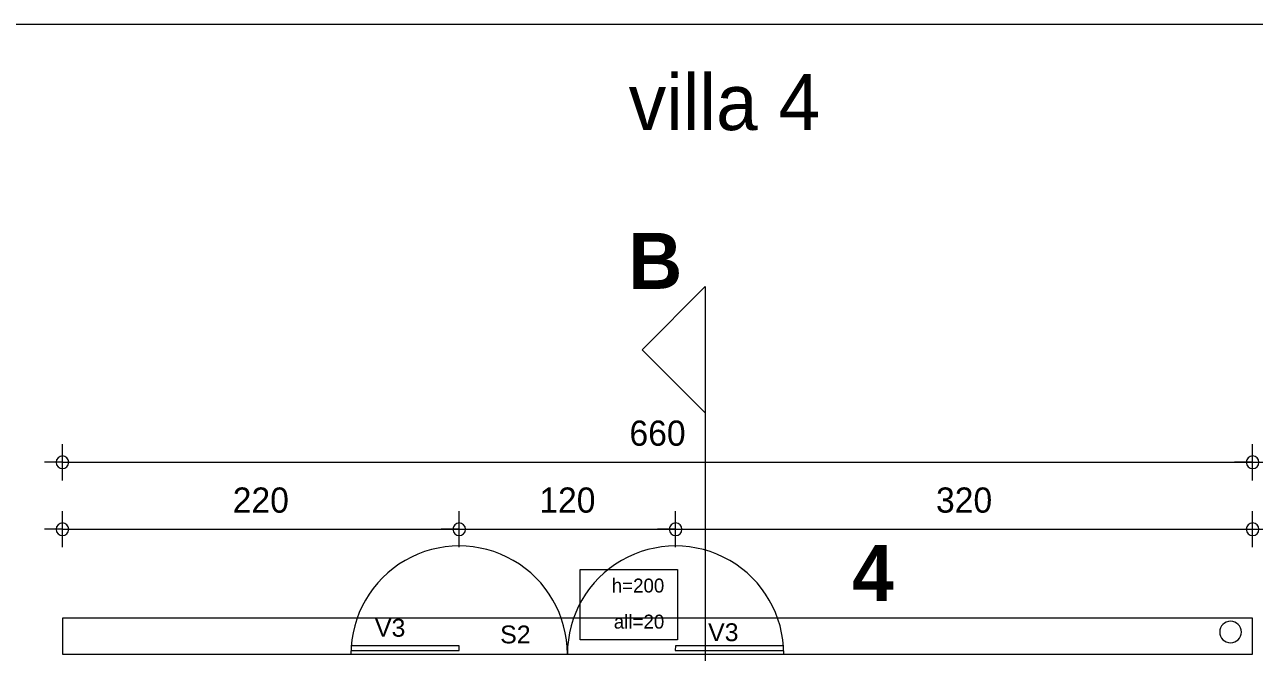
# Model space of a CAD drawing. Header units: metres. Extents: x 1.8 to 61.8, y -55.6 to -11.3.
# Drawn here: x 30.52 to 37.34, y -14.79 to -11.31 of the extents above; entities that cross this region are included whole.
import ezdxf
from ezdxf.enums import TextEntityAlignment as Align
from ezdxf.lldxf.tags import DXFTag

# ---------------------------------------------------------------- set-up
doc = ezdxf.new("R2010")
doc.units = ezdxf.units.M
doc.header["$MEASUREMENT"] = 0
for name, color, linetype in [('Calque commun', 7, 'Continuous'), ('Calque100', 7, 'Continuous'), ('Cotations', 7, 'Continuous'), ('Textes', 7, 'Continuous')]:
    doc.layers.add(name, color=color, linetype=linetype)
doc.styles.add('Arial10', font='arial.ttf', dxfattribs={"height": 0.098961})
doc.styles.add('Century Gothic', font='GOTHIC.TTF', dxfattribs={"height": 0.310302})
doc.styles.add('Century Gothic14', font='GOTHIC.TTF', dxfattribs={"height": 0.139636})
doc.styles.add('Century Gothic5', font='GOTHICB.TTF', dxfattribs={"height": 0.31023})
doc.styles.add('Century Gothic9', font='GOTHIC.TTF', dxfattribs={"height": 0.077575})
tags = doc.linetypes.add('DASHDOT2', pattern=[0.5, 0.25, -0.125, 0, -0.125]).pattern_tags.tags
tags[10:11] = [DXFTag(74, 4), DXFTag(75, 0), DXFTag(340, '0'), DXFTag(46, 1.0), DXFTag(50, 0.0), DXFTag(44, 0.0), DXFTag(45, 0.0)]
tags[8:9] = [DXFTag(74, 4), DXFTag(75, 0), DXFTag(340, '0'), DXFTag(46, 1.0), DXFTag(50, 0.0), DXFTag(44, 0.0), DXFTag(45, 0.0)]
tags[6:7] = [DXFTag(74, 4), DXFTag(75, 0), DXFTag(340, '0'), DXFTag(46, 1.0), DXFTag(50, 0.0), DXFTag(44, 0.0), DXFTag(45, 0.0)]
tags[4:5] = [DXFTag(74, 4), DXFTag(75, 0), DXFTag(340, '0'), DXFTag(46, 1.0), DXFTag(50, 0.0), DXFTag(44, 0.0), DXFTag(45, 0.0)]
tags = doc.linetypes.add('HIDDEN2', pattern=[0.1875, 0.125, -0.0625]).pattern_tags.tags
tags[6:7] = [DXFTag(74, 4), DXFTag(75, 0), DXFTag(340, '0'), DXFTag(46, 1.0), DXFTag(50, 0.0), DXFTag(44, 0.0), DXFTag(45, 0.0)]
tags[4:5] = [DXFTag(74, 4), DXFTag(75, 0), DXFTag(340, '0'), DXFTag(46, 1.0), DXFTag(50, 0.0), DXFTag(44, 0.0), DXFTag(45, 0.0)]

# ---------------------------------------------------------------- blocks, each defined once
blk = doc.blocks.new('new41')
at = {"layer": 'Calque commun', "color": 5, "linetype": 'Continuous', "lineweight": 9}
blk.add_arc((0, 0), 0.5, 0, 359.99941, dxfattribs=at)
blk = doc.blocks.new('new42')
at = {"layer": 'Calque commun', "color": 5, "linetype": 'Continuous', "lineweight": 9}
blk.add_arc((0, 0), 0.5, 0, 359.99941, dxfattribs=at)
blk = doc.blocks.new('DimLine53532')
at = {"layer": 'Calque commun', "color": 5, "linetype": 'Continuous', "lineweight": 9}
for p, q in [((30.7344, -14.207), (30.7344, -14.007)), ((32.9345, -14.207), (32.9345, -14.007)), ((30.7344, -14.107), (30.6344, -14.107)), ((30.7344, -14.107), (32.9345, -14.107)), ((32.9345, -14.107), (33.0345, -14.107))]:
    blk.add_line(p, q, dxfattribs=at)
at = {"layer": 'Calque commun', "color": 5, "linetype": 'Continuous', "lineweight": 9, "xscale": 0.07000000029802322, "yscale": 0.07000000029802322, "zscale": 0.07000000029802322}
for name, p in [('new41', (30.7344, -14.107)), ('new42', (32.9345, -14.107))]:
    blk.add_blockref(name, p, dxfattribs=at)
at = {"layer": 'Calque commun', "color": 5, "linetype": 'Continuous', "lineweight": 9, "style": 'Century Gothic14'}
blk.add_text('220', height=0.13964, dxfattribs=at).set_placement((31.8344, -14.057), align=Align.BOTTOM_CENTER)
blk = doc.blocks.new('new43')
at = {"layer": 'Calque commun', "color": 5, "linetype": 'Continuous', "lineweight": 9}
blk.add_arc((0, 0), 0.5, 0, 359.99941, dxfattribs=at)
blk = doc.blocks.new('new44')
at = {"layer": 'Calque commun', "color": 5, "linetype": 'Continuous', "lineweight": 9}
blk.add_arc((0, 0), 0.5, 0, 359.99941, dxfattribs=at)
blk = doc.blocks.new('DimLine53540')
at = {"layer": 'Calque commun', "color": 5, "linetype": 'Continuous', "lineweight": 9}
for p, q in [((32.9345, -14.207), (32.9345, -14.007)), ((34.1345, -14.207), (34.1345, -14.007)), ((32.9345, -14.107), (32.8345, -14.107)), ((32.9345, -14.107), (34.1345, -14.107)), ((34.1345, -14.107), (34.2345, -14.107))]:
    blk.add_line(p, q, dxfattribs=at)
at = {"layer": 'Calque commun', "color": 5, "linetype": 'Continuous', "lineweight": 9, "xscale": 0.07000000029802322, "yscale": 0.07000000029802322, "zscale": 0.07000000029802322}
for name, p in [('new43', (32.9345, -14.107)), ('new44', (34.1345, -14.107))]:
    blk.add_blockref(name, p, dxfattribs=at)
at = {"layer": 'Calque commun', "color": 5, "linetype": 'Continuous', "lineweight": 9, "style": 'Century Gothic14'}
blk.add_text('120', height=0.13964, dxfattribs=at).set_placement((33.5345, -14.057), align=Align.BOTTOM_CENTER)
blk = doc.blocks.new('new45')
at = {"layer": 'Calque commun', "color": 5, "linetype": 'Continuous', "lineweight": 9}
blk.add_arc((0, 0), 0.5, 0, 359.99941, dxfattribs=at)
blk = doc.blocks.new('new46')
at = {"layer": 'Calque commun', "color": 5, "linetype": 'Continuous', "lineweight": 9}
blk.add_arc((0, 0), 0.5, 0, 359.99941, dxfattribs=at)
blk = doc.blocks.new('DimLine53548')
at = {"layer": 'Calque commun', "color": 5, "linetype": 'Continuous', "lineweight": 9}
for p, q in [((34.1345, -14.207), (34.1345, -14.007)), ((37.3344, -14.207), (37.3344, -14.007)), ((34.1345, -14.107), (34.0345, -14.107)), ((34.1345, -14.107), (37.3344, -14.107)), ((37.3344, -14.107), (37.4344, -14.107))]:
    blk.add_line(p, q, dxfattribs=at)
at = {"layer": 'Calque commun', "color": 5, "linetype": 'Continuous', "lineweight": 9, "xscale": 0.07000000029802322, "yscale": 0.07000000029802322, "zscale": 0.07000000029802322}
for name, p in [('new45', (34.1345, -14.107)), ('new46', (37.3344, -14.107))]:
    blk.add_blockref(name, p, dxfattribs=at)
at = {"layer": 'Calque commun', "color": 5, "linetype": 'Continuous', "lineweight": 9, "style": 'Century Gothic14'}
blk.add_text('320', height=0.13964, dxfattribs=at).set_placement((35.7345, -14.057), align=Align.BOTTOM_CENTER)
blk = doc.blocks.new('new69')
at = {"layer": 'Calque commun', "color": 5, "linetype": 'Continuous', "lineweight": 9}
blk.add_arc((0, 0), 0.5, 0, 359.99941, dxfattribs=at)
blk = doc.blocks.new('new70')
at = {"layer": 'Calque commun', "color": 5, "linetype": 'Continuous', "lineweight": 9}
blk.add_arc((0, 0), 0.5, 0, 359.99941, dxfattribs=at)
blk = doc.blocks.new('DimLine55493')
at = {"layer": 'Calque commun', "color": 5, "linetype": 'Continuous', "lineweight": 9}
for p, q in [((30.7344, -13.8359), (30.7344, -13.6359)), ((37.3344, -13.8359), (37.3344, -13.6359)), ((30.7344, -13.7359), (30.6344, -13.7359)), ((30.7344, -13.7359), (37.3344, -13.7359)), ((37.3344, -13.7359), (37.4344, -13.7359))]:
    blk.add_line(p, q, dxfattribs=at)
at = {"layer": 'Calque commun', "color": 5, "linetype": 'Continuous', "lineweight": 9, "xscale": 0.07000000029802322, "yscale": 0.07000000029802322, "zscale": 0.07000000029802322}
for name, p in [('new69', (30.7344, -13.7359)), ('new70', (37.3344, -13.7359))]:
    blk.add_blockref(name, p, dxfattribs=at)
at = {"layer": 'Calque commun', "color": 5, "linetype": 'Continuous', "lineweight": 9, "style": 'Century Gothic14'}
blk.add_text('660', height=0.13964, dxfattribs=at).set_placement((34.0344, -13.6859), align=Align.BOTTOM_CENTER)
blk = doc.blocks.new('new71')
at = {"layer": 'Calque commun', "color": 5, "linetype": 'Continuous', "lineweight": 9}
blk.add_arc((0, 0), 0.5, 0, 359.99941, dxfattribs=at)
blk = doc.blocks.new('new72')
at = {"layer": 'Calque commun', "color": 5, "linetype": 'Continuous', "lineweight": 9}
blk.add_arc((0, 0), 0.5, 0, 359.99941, dxfattribs=at)
blk = doc.blocks.new('DimLine55501')
at = {"layer": 'Calque commun', "color": 5, "linetype": 'Continuous', "lineweight": 9}
for p, q in [((37.3344, -13.8359), (37.3344, -13.6359)), ((43.7344, -13.8359), (43.7344, -13.6359)), ((37.3344, -13.7359), (37.2344, -13.7359)), ((37.3344, -13.7359), (43.7344, -13.7359)), ((43.7344, -13.7359), (43.8344, -13.7359))]:
    blk.add_line(p, q, dxfattribs=at)
at = {"layer": 'Calque commun', "color": 5, "linetype": 'Continuous', "lineweight": 9, "xscale": 0.07000000029802322, "yscale": 0.07000000029802322, "zscale": 0.07000000029802322}
for name, p in [('new71', (37.3344, -13.7359)), ('new72', (43.7344, -13.7359))]:
    blk.add_blockref(name, p, dxfattribs=at)
at = {"layer": 'Calque commun', "color": 5, "linetype": 'Continuous', "lineweight": 9, "style": 'Century Gothic14'}
blk.add_text('640', height=0.13964, dxfattribs=at).set_placement((40.5344, -13.6859), align=Align.BOTTOM_CENTER)
blk = doc.blocks.new('fleche08')
at = {"layer": 'Calque100', "color": 6, "linetype": 'Continuous', "lineweight": 18}
mesh = blk.add_polyface(dxfattribs=at)
corners = [(-0.35, -0.35), (0, 0), (0.35, -0.35)]
mesh.append_faces([[corners[k] for k in face] for face in [(0, 1, 2)]], dxfattribs={"color": 6})

msp = doc.modelspace()

# ---------------------------------------------------------------- linework, layer by layer
at = {"layer": 'Calque commun', "color": 7, "linetype": 'Continuous', "lineweight": 9}
for centre in [(32.9345, -14.7998), (34.1345, -14.7998)]:
    msp.add_arc(centre, 0.6, 0, 180.00001, dxfattribs=at)
at = {"layer": 'Calque commun', "color": 11, "linetype": 'Continuous', "lineweight": 18}
msp.add_arc((37.212, -14.677), 0.06, 90, 89.99941, dxfattribs=at)
at = {"layer": 'Cotations', "color": 1, "linetype": 'DASHDOT2', "lineweight": 18, "flags": 128}
msp.add_lwpolyline([(34.2986, -12.7614), (34.2986, -25.7623), (34.2986, -25.7623)], dxfattribs=at)

# ---------------------------------------------------------------- block references
at = {"layer": 'Calque commun', "color": 0, "linetype": 'ByBlock', "lineweight": -2, "rotation": 90}
msp.add_blockref('fleche08', (33.9486, -13.1114), dxfattribs=at)
at = {"layer": 'Calque commun', "color": 5, "linetype": 'Continuous', "lineweight": 9}
for name in ['DimLine55493', 'DimLine55501', 'DimLine53532', 'DimLine53540', 'DimLine53548']:
    msp.add_blockref(name, (0, 0), dxfattribs=at)

# ---------------------------------------------------------------- texts
at = {"layer": 'Calque commun', "color": 5, "linetype": 'ByBlock', "lineweight": -2, "insert": (34.0718, -14.3806), "char_height": 0.07758, "attachment_point": 3, "line_spacing_factor": 1.546883, "style": 'Century Gothic9'}
msp.add_mtext('h=200\\Pall=20', dxfattribs=at)
at = {"layer": 'Textes', "color": 5, "linetype": 'ByBlock', "lineweight": -2}
for s, height, style, p in [('villa 4', 0.3103, 'Century Gothic', (33.8749, -11.9869)), ('V3', 0.09896, 'Arial10', (32.4672, -14.7325)), ('S2', 0.09896, 'Arial10', (33.1615, -14.7697)), ('V3', 0.09896, 'Arial10', (34.3147, -14.7573))]:
    msp.add_text(s, height=height, dxfattribs=dict(at, style=style)).set_placement(p, align=Align.BOTTOM_LEFT)
at = {"layer": 'Textes', "color": 5, "linetype": 'ByBlock', "lineweight": -2, "style": 'Century Gothic5'}
for s, p in [('B', (33.8721, -12.4639)), ('4', (35.114, -14.1945))]:
    msp.add_text(s, height=0.3102, dxfattribs=at).set_placement(p, align=Align.TOP_LEFT)

# ---------------------------------------------------------------- meshes
at = {"layer": 'Calque commun', "color": 7, "linetype": 'Continuous', "lineweight": 9}
mesh = msp.add_polyface(dxfattribs=at)
corners = [(61.7636, -11.3086), (1.7636, -11.3086), (1.7636, -53.3086), (61.7636, -53.3086)]
mesh.append_faces([[corners[k] for k in face] for face in [(0, 1, 2, 3)]], dxfattribs={"color": 7})
at = {"layer": 'Calque commun', "color": 11, "linetype": 'Continuous', "lineweight": 18}
mesh = msp.add_polyface(dxfattribs=at)
corners = [(33.6059, -14.3298), (34.1443, -14.3298), (34.1443, -14.7205), (33.6059, -14.7205)]
mesh.append_faces([[corners[k] for k in face] for face in [(0, 1, 2, 3)]], dxfattribs={"color": 11})
at = {"layer": 'Calque commun', "color": 16, "linetype": 'HIDDEN2', "lineweight": 9}
mesh = msp.add_polyface(dxfattribs=at)
corners = [(30.7345, -14.7998), (37.3344, -14.7998), (37.3344, -14.5998), (30.7345, -14.5998)]
mesh.append_faces([[corners[k] for k in face] for face in [(0, 1, 2, 3)]], dxfattribs={"color": 16})
at = {"layer": 'Calque commun', "color": 7, "linetype": 'Continuous', "lineweight": 9}
mesh = msp.add_polyface(dxfattribs=at)
corners = [(32.9345, -14.7541), (32.3362, -14.7541), (32.3348, -14.7802), (32.9345, -14.7802)]
mesh.append_faces([[corners[k] for k in face] for face in [(0, 1, 2, 3)]], dxfattribs={"color": 7})
mesh = msp.add_polyface(dxfattribs=at)
corners = [(34.7327, -14.7541), (34.1345, -14.7541), (34.133, -14.7802), (34.7327, -14.7802)]
mesh.append_faces([[corners[k] for k in face] for face in [(0, 1, 2, 3)]], dxfattribs={"color": 7})

doc.saveas('drawing.dxf')
